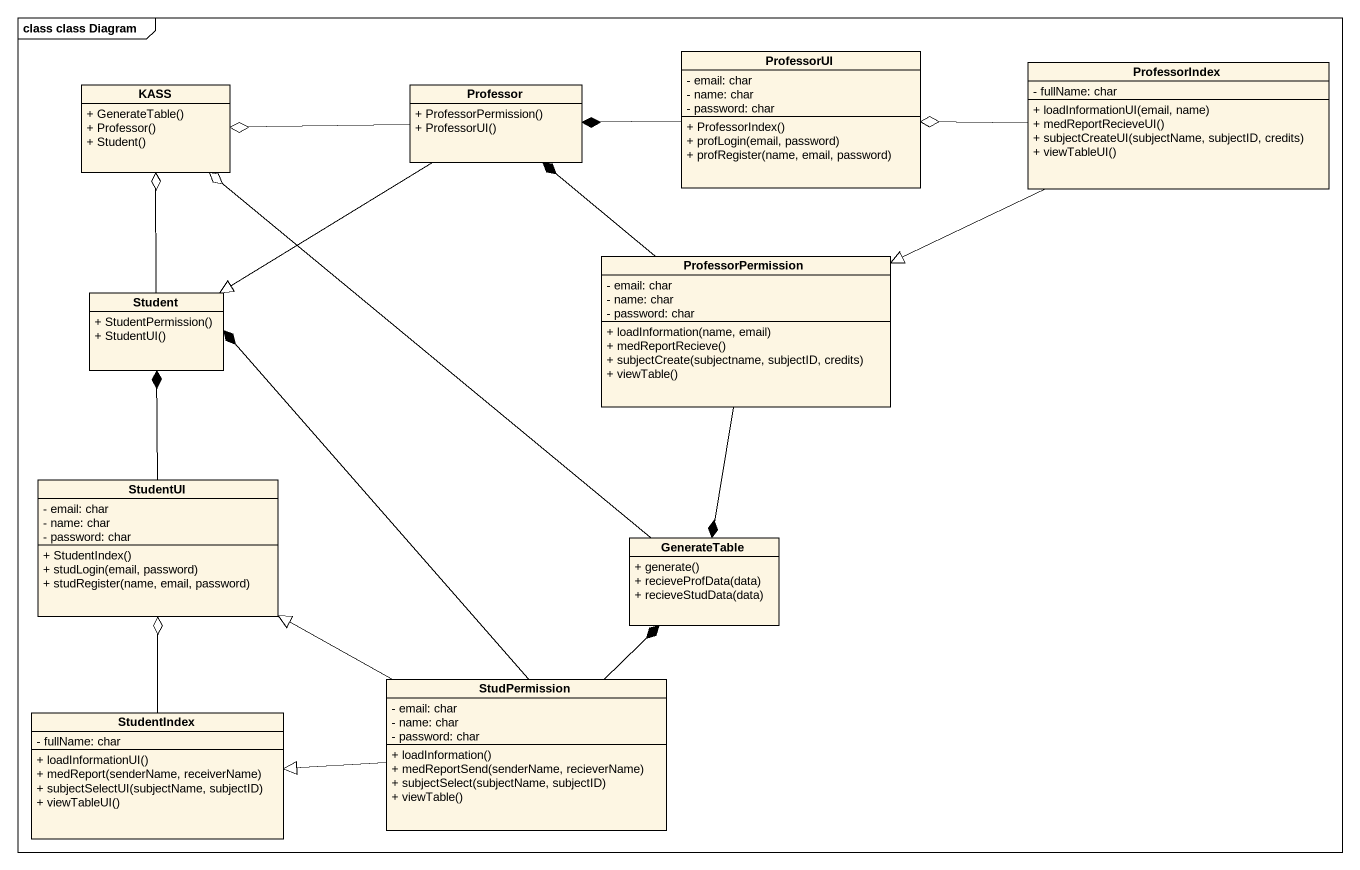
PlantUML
@startuml
mainframe class class Diagram
hide circle
hide empty members
skinparam classAttributeIconSize 0
class KASS {
  + GenerateTable()
  + Professor()
  + Student()
}
class Professor {
  + ProfessorPermission()
  + ProfessorUI()
}
class ProfessorUI {
  - email: char
  - name: char
  - password: char
  + ProfessorIndex()
  + profLogin(email, password)
  + profRegister(name, email, password)
}
class ProfessorIndex {
  - fullName: char
  + loadInformationUI(email, name)
  + medReportRecieveUI()
  + subjectCreateUI(subjectName, subjectID, credits)
  + viewTableUI()
}
class Student {
  + StudentPermission()
  + StudentUI()
}
class ProfessorPermission {
  - email: char
  - name: char
  - password: char
  + loadInformation(name, email)
  + medReportRecieve()
  + subjectCreate(subjectname, subjectID, credits)
  + viewTable()
}
class StudentUI {
  - email: char
  - name: char
  - password: char
  + StudentIndex()
  + studLogin(email, password)
  + studRegister(name, email, password)
}
class GenerateTable {
  + generate()
  + recieveProfData(data)
  + recieveStudData(data)
}
class StudPermission {
  - email: char
  - name: char
  - password: char
  + loadInformation()
  + medReportSend(senderName, recieverName)
  + subjectSelect(subjectName, subjectID)
  + viewTable()
}
class StudentIndex {
  - fullName: char
  + loadInformationUI()
  + medReport(senderName, receiverName)
  + subjectSelectUI(subjectName, subjectID)
  + viewTableUI()
}
Professor -left-o KASS
Professor --|> Student
ProfessorUI -left-* Professor
ProfessorIndex -left-o ProfessorUI
ProfessorIndex -left-|> ProfessorPermission
Student -up-o KASS
ProfessorPermission -up-* Professor
ProfessorPermission --* GenerateTable
StudentUI -up-* Student
GenerateTable -up-o KASS
StudPermission -up-* Student
StudPermission -left-|> StudentUI
StudPermission -up-* GenerateTable
StudPermission -left-|> StudentIndex
StudentIndex -up-o StudentUI
@enduml
